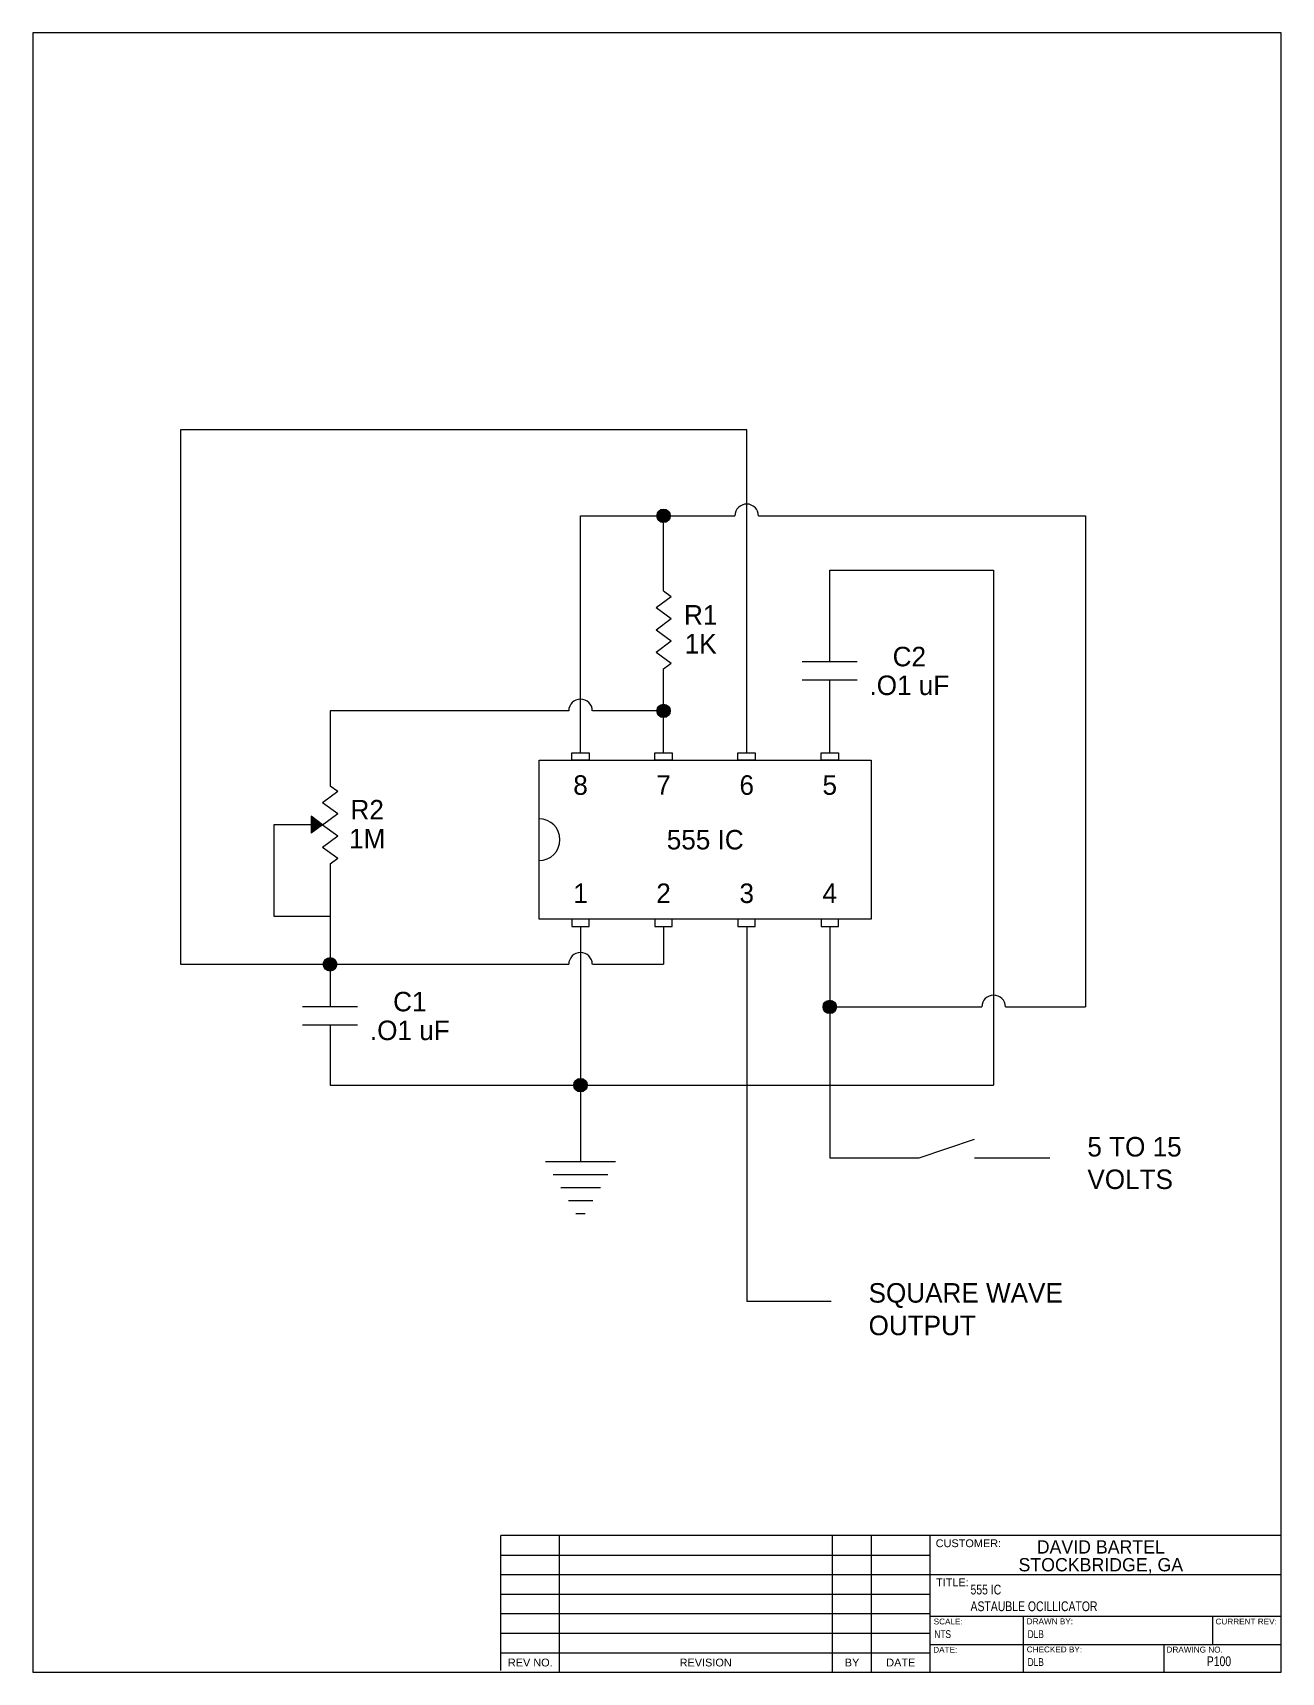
# Model space of a CAD drawing. Header units: inches. Extents: x 0 to 8, y 0 to 10.5.
import ezdxf
from ezdxf.enums import TextEntityAlignment as Align

# ---------------------------------------------------------------- set-up
doc = ezdxf.new("R2010")
doc.units = ezdxf.units.IN
doc.header["$MEASUREMENT"] = 0
doc.layers.add('ATTRIBUTES', color=5, linetype='Continuous')
doc.styles.add('Title Block', font='arial.ttf')

# ---------------------------------------------------------------- blocks, each defined once
blk = doc.blocks.new('8x11 Border')
for p, q in [((8, 0.875), (3, 0.875)), ((3, 0.011), (3, 0.875)), ((3.375, 0), (3.375, 0.875)), ((5.125, 0), (5.125, 0.875)), ((5.375, 0), (5.375, 0.875)), ((5.75, 0), (5.75, 0.875)), ((3, 0.75), (5.75, 0.75)), ((3, 0.625), (5.75, 0.625)), ((5.75, 0.625), (8, 0.625)), ((3, 0.5), (5.75, 0.5)), ((3, 0.375), (5.75, 0.375)), ((5.75, 0.358), (8, 0.358)), ((6.348, 0), (6.348, 0.358)), ((7.562, 0.178), (7.562, 0.358)), ((3, 0.25), (5.75, 0.25)), ((3, 0.125), (5.75, 0.125)), ((5.75, 0.178), (8, 0.178)), ((7.25, 0), (7.25, 0.178))]:
    blk.add_line(p, q)
blk.add_lwpolyline([(0, 0), (8, 0), (8, 10.5), (0, 10.5)], close=True)
at = {"style": 'Title Block'}
for s, height, p in [('CUSTOMER:', 0.05, (5.786, 0.801)), ('TITLE:', 0.05, (5.788, 0.551)), ('SCALE:', 0.0375, (5.773, 0.306)), ('DRAWN BY:', 0.0375, (6.369, 0.307)), ('CURRENT REV:', 0.0375, (7.579, 0.306)), ('DATE:', 0.0375, (5.77, 0.125)), ('CHECKED BY:', 0.0375, (6.369, 0.127)), ('DRAWING NO.', 0.0375, (7.265, 0.126))]:
    blk.add_text(s, height=height, dxfattribs=at).set_placement(p)
for s, p in [('REV NO.', (3.188, 0.062)), ('REVISION', (4.312, 0.062)), ('BY', (5.25, 0.062)), ('DATE', (5.562, 0.062))]:
    blk.add_text(s, height=0.05, dxfattribs=at).set_placement(p, align=Align.MIDDLE)
at = {"layer": 'ATTRIBUTES'}
blk.add_attdef('CC', text='', height=0.2, dxfattribs=at).set_placement((7.051, 1.098), align=Align.MIDDLE_LEFT)
for tag, height, p in [('CUSTOMER', 0.085, (6.844, 0.76)), ('ADDRESS', 0.085, (6.844, 0.646)), ('CURRENTREV', 0.0625, (7.78, 0.22))]:
    blk.add_attdef(tag, text='', height=height, dxfattribs=at).set_placement(p, align=Align.CENTER)
at = {"layer": 'ATTRIBUTES', "width": 0.8}
for tag, height, p in [('REVF', 0.05, (3.181, 0.785)), ('BYF', 0.05, (5.255, 0.785)), ('DATEF', 0.05, (5.56, 0.785)), ('REVE', 0.05, (3.181, 0.66)), ('BYE', 0.05, (5.255, 0.66)), ('DATEE', 0.05, (5.56, 0.66)), ('REVD', 0.05, (3.181, 0.535)), ('BYD', 0.05, (5.255, 0.535)), ('DATED', 0.05, (5.56, 0.535)), ('REVC', 0.05, (3.181, 0.41)), ('BYC', 0.05, (5.255, 0.41)), ('DATEC', 0.05, (5.56, 0.41)), ('REVB', 0.05, (3.181, 0.285)), ('BYB', 0.05, (5.255, 0.285)), ('DATEB', 0.05, (5.56, 0.285)), ('REVA', 0.05, (3.181, 0.16)), ('BYA', 0.05, (5.255, 0.16)), ('DATEA', 0.05, (5.56, 0.16)), ('DWGNO', 0.0625, (7.601, 0.039))]:
    blk.add_attdef(tag, text='', height=height, dxfattribs=at).set_placement(p, align=Align.CENTER)
for tag, p, height in [('DESCF', (3.408, 0.785), 0.05), ('DESCE', (3.408, 0.66), 0.05), ('DESCD', (3.408, 0.535), 0.05), ('TITLE1', (6.009, 0.498), 0.0625), ('DESCC', (3.408, 0.41), 0.05), ('TITLE2', (6.009, 0.391), 0.0625), ('DESCB', (3.408, 0.285), 0.05), ('DESCA', (3.408, 0.16), 0.05), ('SCALE', (5.777, 0.219), 0.05), ('NAME', (6.375, 0.219), 0.05), ('DATE', (5.777, 0.039), 0.0625), ('CHECKEDNAME', (6.375, 0.04), 0.05)]:
    blk.add_attdef(tag, p, '', height=height, dxfattribs=at)

msp = doc.modelspace()

# ---------------------------------------------------------------- hatches: boundary and pattern name
h = msp.add_hatch(color=256)
h.dxf.hatch_style = 1
h.paths.add_polyline_path([(4.086, 7.406, 1), (3.999, 7.406, 1)])
h = msp.add_hatch(color=256)
h.dxf.hatch_style = 1
h.paths.add_polyline_path([(4.086, 6.157, 1), (3.999, 6.157, 1)])
h = msp.add_hatch(color=256)
h.dxf.hatch_style = 1
h.paths.add_polyline_path([(1.783, 5.482), (1.783, 5.374), (1.857, 5.428)])
h = msp.add_hatch(color=256)
h.dxf.hatch_style = 1
h.paths.add_polyline_path([(1.949, 4.534, 1), (1.862, 4.534, 1)])
h = msp.add_hatch(color=256)
h.dxf.hatch_style = 1
h.paths.add_polyline_path([(5.15, 4.261, 1), (5.064, 4.261, 1)])
h = msp.add_hatch(color=256)
h.dxf.hatch_style = 1
h.paths.add_polyline_path([(3.553, 3.76, 1), (3.467, 3.76, 1)])

# ---------------------------------------------------------------- linework, layer by layer
for p, q in [((4.575, 7.958), (0.946, 7.958)), ((0.946, 7.958), (0.946, 4.534)), ((4.575, 5.888), (4.575, 7.958)), ((3.51, 5.888), (3.51, 7.406)), ((3.51, 7.406), (3.999, 7.406)), ((4.042, 6.926), (4.042, 7.362)), ((4.086, 7.406), (4.499, 7.406)), ((4.65, 7.406), (6.745, 7.406)), ((6.745, 7.406), (6.745, 4.261)), ((5.107, 7.059), (6.157, 7.059)), ((5.107, 6.474), (5.107, 7.059)), ((6.157, 7.059), (6.157, 3.76)), ((3.994, 6.819), (4.091, 6.89)), ((4.042, 6.926), (4.091, 6.89)), ((3.994, 6.819), (4.091, 6.748)), ((3.994, 6.676), (4.091, 6.748)), ((3.994, 6.676), (4.091, 6.605)), ((3.994, 6.533), (4.091, 6.605)), ((3.994, 6.533), (4.091, 6.462)), ((4.042, 6.426), (4.091, 6.462)), ((4.042, 5.888), (4.042, 6.426)), ((4.931, 6.474), (5.283, 6.474)), ((4.931, 6.356), (5.283, 6.356)), ((5.107, 5.888), (5.107, 6.356)), ((1.905, 6.157), (1.905, 5.678)), ((3.435, 6.157), (1.905, 6.157)), ((4.042, 6.157), (3.586, 6.157)), ((1.905, 5.678), (1.954, 5.642)), ((1.857, 5.571), (1.954, 5.642)), ((1.857, 5.571), (1.954, 5.5)), ((1.857, 5.428), (1.783, 5.482)), ((1.783, 5.482), (1.783, 5.374)), ((1.857, 5.428), (1.954, 5.5)), ((1.783, 5.428), (1.545, 5.428)), ((1.545, 5.428), (1.545, 4.843)), ((1.857, 5.428), (1.783, 5.374)), ((1.857, 5.428), (1.954, 5.357)), ((1.857, 5.285), (1.954, 5.357)), ((1.857, 5.285), (1.954, 5.214)), ((1.905, 5.178), (1.954, 5.214)), ((1.905, 5.178), (1.905, 4.264)), ((1.545, 4.843), (1.905, 4.843)), ((3.51, 4.775), (3.51, 3.27)), ((4.042, 4.775), (4.042, 4.534)), ((4.575, 4.775), (4.575, 2.376)), ((5.107, 4.775), (5.107, 3.295)), ((0.946, 4.534), (3.435, 4.534)), ((3.586, 4.534), (4.042, 4.534)), ((1.729, 4.264), (2.081, 4.264)), ((5.107, 4.261), (6.082, 4.261)), ((6.233, 4.261), (6.745, 4.261)), ((1.729, 4.146), (2.081, 4.146)), ((1.905, 4.146), (1.905, 3.76)), ((1.905, 3.76), (6.157, 3.76)), ((5.68, 3.295), (6.034, 3.413)), ((3.286, 3.27), (3.735, 3.27)), ((5.107, 3.295), (5.68, 3.295)), ((6.034, 3.295), (6.518, 3.295)), ((3.334, 3.187), (3.686, 3.187)), ((3.383, 3.104), (3.637, 3.104)), ((3.432, 3.021), (3.589, 3.021)), ((3.48, 2.938), (3.54, 2.938)), ((4.575, 2.376), (5.115, 2.376))]:
    msp.add_line(p, q)
for points in [[(3.455, 5.888), (3.566, 5.888), (3.566, 5.841), (3.455, 5.841)], [(3.987, 5.888), (4.098, 5.888), (4.098, 5.841), (3.987, 5.841)], [(4.519, 5.888), (4.63, 5.888), (4.63, 5.841), (4.519, 5.841)], [(5.052, 5.888), (5.162, 5.888), (5.162, 5.841), (5.052, 5.841)], [(3.244, 5.841), (5.373, 5.841), (5.373, 4.823), (3.244, 4.823)], [(3.455, 4.775), (3.566, 4.775), (3.566, 4.823), (3.455, 4.823)], [(3.987, 4.775), (4.098, 4.775), (4.098, 4.823), (3.987, 4.823)], [(4.519, 4.775), (4.63, 4.775), (4.63, 4.823), (4.519, 4.823)], [(5.052, 4.775), (5.162, 4.775), (5.162, 4.823), (5.052, 4.823)]]:
    msp.add_lwpolyline(points, close=True)
for centre in [(4.042, 7.406), (4.042, 6.157), (1.905, 4.534), (5.107, 4.261), (3.51, 3.76)]:
    msp.add_circle(centre, 0.0432)
for centre, radius, start, end in [((4.575, 7.406), 0.0755, 0, 180), ((3.51, 6.157), 0.0755, 0, 180), ((3.244, 5.332), 0.134, 270, 90), ((3.51, 4.534), 0.0755, 0, 180), ((6.157, 4.261), 0.0755, 0, 180)]:
    msp.add_arc(centre, radius, start, end)

# ---------------------------------------------------------------- block references
ref = msp.add_blockref('8x11 Border', (0, 0))
ref.add_attrib('CUSTOMER', 'DAVID BARTEL', dxfattribs={"layer": 'ATTRIBUTES', "height": 0.085}).set_placement((6.844, 0.76), align=Align.CENTER)
ref.add_attrib('ADDRESS', 'STOCKBRIDGE, GA', dxfattribs={"layer": 'ATTRIBUTES', "height": 0.085}).set_placement((6.844, 0.646), align=Align.CENTER)
ref.add_attrib('TITLE1', '555 IC', (6.009, 0.498), dxfattribs={"layer": 'ATTRIBUTES', "height": 0.0625, "width": 0.8})
ref.add_attrib('TITLE2', 'ASTAUBLE OCILLICATOR', (6.009, 0.391), dxfattribs={"layer": 'ATTRIBUTES', "height": 0.0625, "width": 0.8})
ref.add_attrib('DWGNO', 'P100', dxfattribs={"layer": 'ATTRIBUTES', "height": 0.0625, "width": 0.8}).set_placement((7.601, 0.039), align=Align.CENTER)
ref.add_attrib('SCALE', 'NTS', (5.777, 0.219), dxfattribs={"layer": 'ATTRIBUTES', "height": 0.05, "width": 0.8})
ref.add_attrib('NAME', 'DLB', (6.375, 0.219), dxfattribs={"layer": 'ATTRIBUTES', "height": 0.05, "width": 0.8})
ref.add_attrib('CHECKEDNAME', 'DLB', (6.375, 0.04), dxfattribs={"layer": 'ATTRIBUTES', "height": 0.05, "width": 0.8})

# ---------------------------------------------------------------- texts
for s, p in [('R1', (4.28, 6.772)), ('1K', (4.28, 6.587)), ('C2', (5.617, 6.505)), ('.O1 uF', (5.617, 6.321)), ('8', (3.51, 5.682)), ('7', (4.042, 5.682)), ('6', (4.575, 5.682)), ('5', (5.107, 5.682)), ('R2', (2.143, 5.524)), ('1M', (2.143, 5.339)), ('555 IC', (4.309, 5.332)), ('1', (3.51, 4.989)), ('2', (4.042, 4.989)), ('3', (4.575, 4.989)), ('4', (5.107, 4.989)), ('C1', (2.416, 4.295)), ('.O1 uF', (2.416, 4.111))]:
    msp.add_text(s, height=0.125).set_placement(p, align=Align.MIDDLE_CENTER)
at = {"char_height": 0.125, "attachment_point": 1}
for s, width, insert in [('5 TO 15\\PVOLTS', 1.06649, (6.758, 3.428)), ('SQUARE WAVE\\POUTPUT', 1.66789, (5.356, 2.492))]:
    msp.add_mtext_dynamic_manual_height_columns(s, width=width, gutter_width=0.625, heights=[0], dxfattribs=dict(at, insert=insert))

doc.saveas('drawing.dxf')
